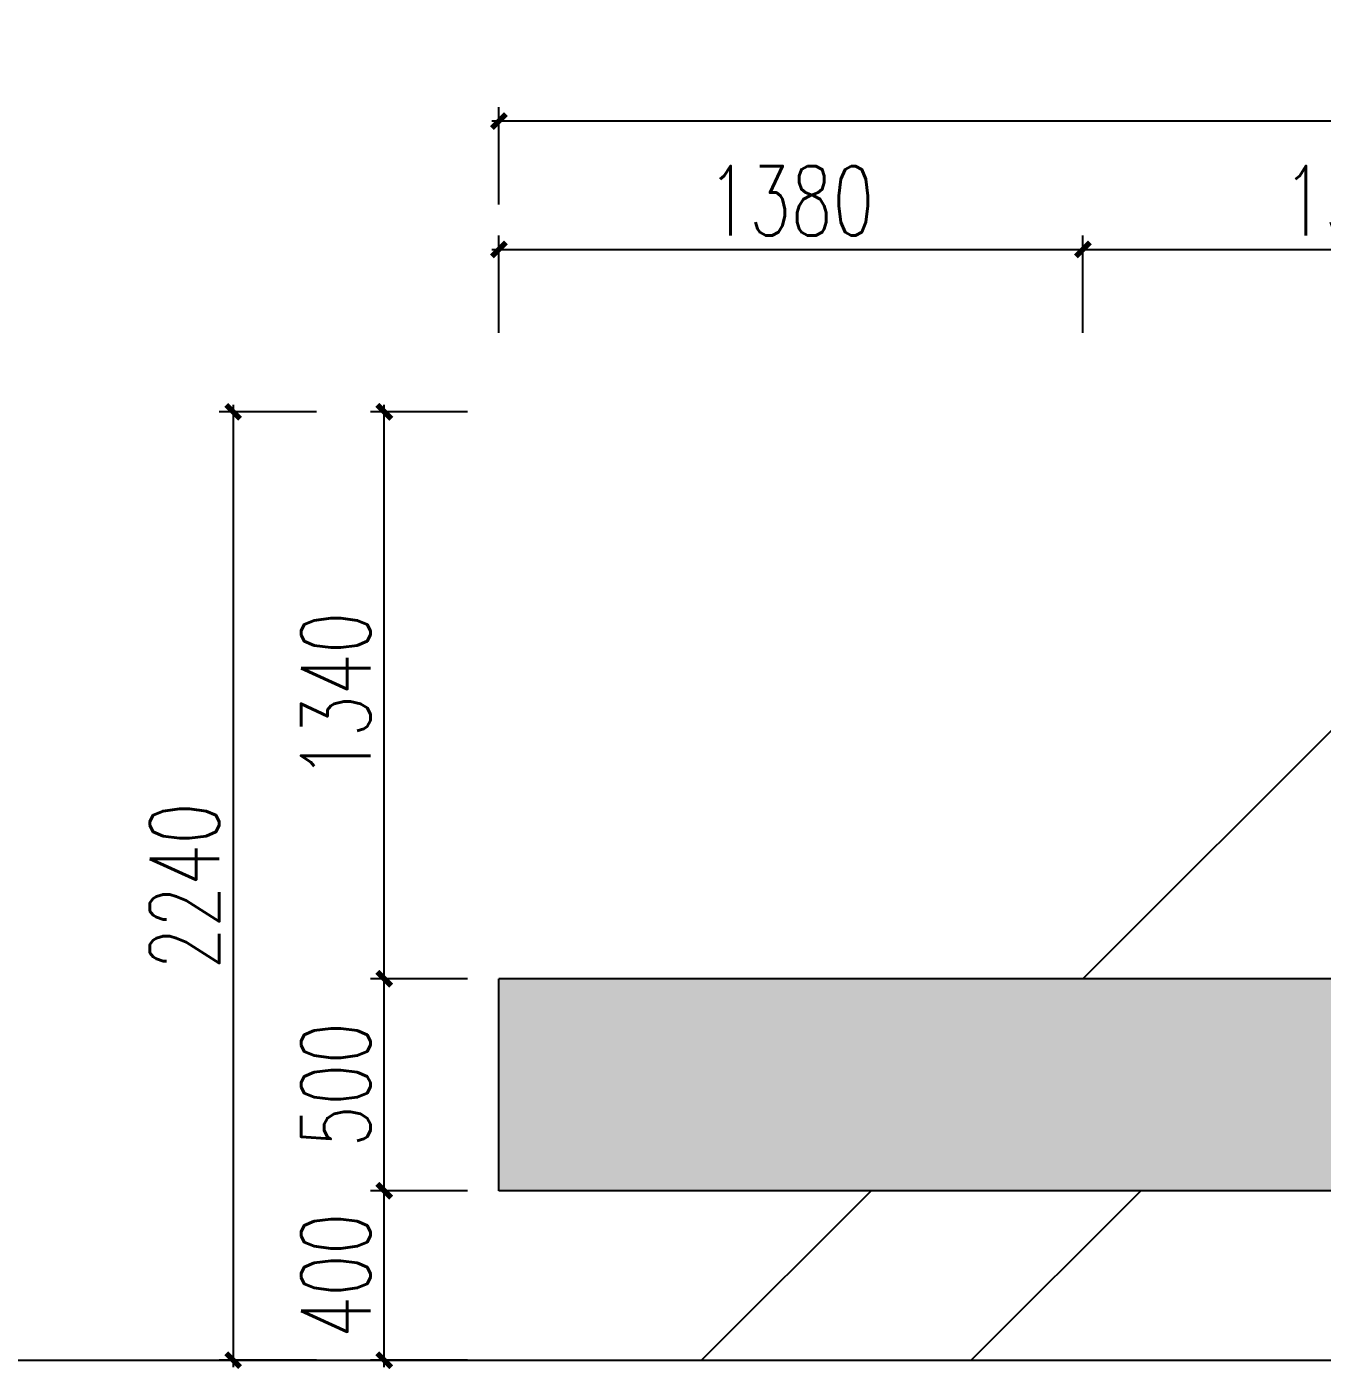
# Model space of a CAD drawing. Header units: millimetres. Extents: x 5625199 to 7433318, y -3316392 to -2552493.
# Drawn here: x 5956601 to 5959658, y -2699749 to -2696582 of the extents above; entities that cross this region are included whole.
import ezdxf

# ---------------------------------------------------------------- set-up
doc = ezdxf.new("R2010")
doc.units = ezdxf.units.MM
doc.header["$PDMODE"] = 35
doc.header["$PDSIZE"] = -10
doc.layers.add('155', color=155, linetype='Continuous')
doc.styles.add('标注-尺寸', font='simplex.shx', dxfattribs={"width": 0.7})
doc.dimstyles.new('MS55', dxfattribs={"dimscale": 0, "dimtxt": 5, "dimasz": 1, "dimexe": 1, "dimexo": 0.8, "dimgap": 1, "dimtad": 1, "dimdec": 0, "dimrnd": 5, "dimdsep": 46, "dimtxsty": '标注-尺寸', "dimblk": 'ARCHTICK', "dimcen": 0, "dimdle": 0.5, "dimclrd": 256, "dimclre": 256, "dimclrt": 50, "dimadec": 0, "dimazin": 0, "dimtfac": 1, "dimtdec": 0, "dimtix": 1, "dimtofl": 0, "dimtmove": 2, "dimatfit": 3, "dimldrblk": 'jt2', "dimfxl": 6, "dimfxlon": 1, "dimtvp": 1, "dimtolj": 1, "dimtzin": 0, "dimarcsym": 0})

# ---------------------------------------------------------------- blocks, each defined once
blk = doc.blocks.new('_ArchTick')
at = {"color": 0, "linetype": 'ByBlock', "const_width": 0.4}
blk.add_lwpolyline([(-0.5, -0.5), (0.5, 0.5)], dxfattribs=at)
blk = doc.blocks.new('*D982')
at = {"layer": '155', "lineweight": -2, "ltscale": 500, "transparency": 16777216}
for p, q in [((5957641.6, -2699328), (5957412.2, -2699328)), ((5957444.9, -2699744.4), (5957444.9, -2699311.7)), ((5957641.6, -2699728), (5957412.2, -2699728))]:
    blk.add_line(p, q, dxfattribs=at)
at = {"layer": 'Defpoints', "color": 0, "transparency": 16777216}
for p in [(5957444.9, -2699328), (5958011.7, -2699328), (5958011.7, -2699728)]:
    blk.add_point(p, dxfattribs=at)
at = {"layer": '155', "linetype": 'ByBlock', "lineweight": -2, "transparency": 16777216, "xscale": 32.7684199026179, "yscale": 32.7684199026179, "zscale": 32.7684199026179}
for p, rotation in [((5957444.9, -2699328), 90), ((5957444.9, -2699728), 270)]:
    blk.add_blockref('_ArchTick', p, dxfattribs=dict(at, rotation=rotation))
at = {"layer": '155', "color": 50, "ltscale": 500, "transparency": 16777216, "insert": (5957330.3, -2699528), "char_height": 163.84, "attachment_point": 5, "rotation": 90, "style": '标注-尺寸'}
blk.add_mtext('\\A1;400', dxfattribs=at)
blk = doc.blocks.new('jt2')
at = {"ltscale": 0.1}
blk.add_line((0, 0), (-1, 0), dxfattribs=at)
at = {"color": 6, "ltscale": 0.1}
blk.add_lwpolyline([(-1.217, 1.261), (-0.717, 1.5), (0.019, 0), (-0.717, -1.5), (-1.217, -1.261), (0, 0), (-1.217, 1.261)], dxfattribs=at)
blk = doc.blocks.new('*D983')
at = {"layer": '155', "lineweight": -2, "ltscale": 500, "transparency": 16777216}
for p, q in [((5957641.6, -2698828), (5957412.2, -2698828)), ((5957444.9, -2699344.4), (5957444.9, -2698811.7)), ((5957641.6, -2699328), (5957412.2, -2699328))]:
    blk.add_line(p, q, dxfattribs=at)
at = {"layer": 'Defpoints', "color": 0, "transparency": 16777216}
for p in [(5957444.9, -2698828), (5958163.2, -2698828), (5958011.7, -2699328)]:
    blk.add_point(p, dxfattribs=at)
at = {"layer": '155', "linetype": 'ByBlock', "lineweight": -2, "transparency": 16777216, "xscale": 32.7684199026179, "yscale": 32.7684199026179, "zscale": 32.7684199026179}
for p, rotation in [((5957444.9, -2698828), 90), ((5957444.9, -2699328), 270)]:
    blk.add_blockref('_ArchTick', p, dxfattribs=dict(at, rotation=rotation))
at = {"layer": '155', "color": 50, "ltscale": 500, "transparency": 16777216, "insert": (5957330.3, -2699078), "char_height": 163.84, "attachment_point": 5, "rotation": 90, "style": '标注-尺寸'}
blk.add_mtext('\\A1;500', dxfattribs=at)
blk = doc.blocks.new('*D984')
at = {"layer": '155', "lineweight": -2, "ltscale": 500, "transparency": 16777216}
for p, q in [((5957641.6, -2697490.3), (5957412.2, -2697490.3)), ((5957444.9, -2698844.4), (5957444.9, -2697474)), ((5957641.6, -2698828), (5957412.2, -2698828))]:
    blk.add_line(p, q, dxfattribs=at)
at = {"layer": 'Defpoints', "color": 0, "transparency": 16777216}
for p in [(5957444.9, -2697490.3), (5960431.4, -2697490.3), (5958163.2, -2698828)]:
    blk.add_point(p, dxfattribs=at)
at = {"layer": '155', "linetype": 'ByBlock', "lineweight": -2, "transparency": 16777216, "xscale": 32.7684199026179, "yscale": 32.7684199026179, "zscale": 32.7684199026179}
for p, rotation in [((5957444.9, -2697490.3), 90), ((5957444.9, -2698828), 270)]:
    blk.add_blockref('_ArchTick', p, dxfattribs=dict(at, rotation=rotation))
at = {"layer": '155', "color": 50, "ltscale": 500, "transparency": 16777216, "insert": (5957330.3, -2698159.2), "char_height": 163.84, "attachment_point": 5, "rotation": 90, "style": '标注-尺寸'}
blk.add_mtext('\\A1;1340', dxfattribs=at)
blk = doc.blocks.new('*D985')
at = {"layer": '155', "lineweight": -2, "ltscale": 500, "transparency": 16777216}
for p, q in [((5957284.9, -2697490.3), (5957055.5, -2697490.3)), ((5957088.3, -2697474), (5957088.3, -2699744.4)), ((5957284.9, -2699728), (5957055.5, -2699728))]:
    blk.add_line(p, q, dxfattribs=at)
at = {"layer": 'Defpoints', "color": 0, "transparency": 16777216}
for p in [(5960431.4, -2697490.3), (5957088.3, -2699728), (5960093.1, -2699728)]:
    blk.add_point(p, dxfattribs=at)
at = {"layer": '155', "linetype": 'ByBlock', "lineweight": -2, "transparency": 16777216, "xscale": 32.7684199026179, "yscale": 32.7684199026179, "zscale": 32.7684199026179}
for p, rotation in [((5957088.3, -2697490.3), 90), ((5957088.3, -2699728), 270)]:
    blk.add_blockref('_ArchTick', p, dxfattribs=dict(at, rotation=rotation))
at = {"layer": '155', "color": 50, "ltscale": 500, "transparency": 16777216, "insert": (5956973.6, -2698609.2), "char_height": 163.84, "attachment_point": 5, "rotation": 90, "style": '标注-尺寸'}
blk.add_mtext('\\A1;2240', dxfattribs=at)
blk = doc.blocks.new('*D986')
at = {"layer": '155', "lineweight": -2, "ltscale": 500, "transparency": 16777216}
for p, q in [((5957715.4, -2697303.6), (5957715.4, -2697074.2)), ((5959093.7, -2697303.6), (5959093.7, -2697074.2)), ((5957699, -2697107), (5959110.1, -2697107))]:
    blk.add_line(p, q, dxfattribs=at)
at = {"layer": 'Defpoints', "color": 0, "transparency": 16777216}
for p in [(5959093.7, -2697107), (5957715.4, -2698828), (5959093.7, -2698828)]:
    blk.add_point(p, dxfattribs=at)
at = {"layer": '155', "linetype": 'ByBlock', "lineweight": -2, "transparency": 16777216, "xscale": 32.7684199026179, "yscale": 32.7684199026179, "zscale": 32.7684199026179, "rotation": 180}
blk.add_blockref('_ArchTick', (5957715.4, -2697107), dxfattribs=at)
at = {"layer": '155', "linetype": 'ByBlock', "lineweight": -2, "transparency": 16777216, "xscale": 32.7684199026179, "yscale": 32.7684199026179, "zscale": 32.7684199026179}
blk.add_blockref('_ArchTick', (5959093.7, -2697107), dxfattribs=at)
at = {"layer": '155', "color": 50, "ltscale": 500, "transparency": 16777216, "insert": (5958404.6, -2696992.3), "char_height": 163.84, "attachment_point": 5, "style": '标注-尺寸'}
blk.add_mtext('\\A1;1380', dxfattribs=at)
blk = doc.blocks.new('*D987')
at = {"layer": '155', "lineweight": -2, "ltscale": 500, "transparency": 16777216}
for p, q in [((5959093.7, -2697303.6), (5959093.7, -2697074.2)), ((5960431.4, -2697303.6), (5960431.4, -2697074.2)), ((5959077.3, -2697107), (5960447.8, -2697107))]:
    blk.add_line(p, q, dxfattribs=at)
at = {"layer": 'Defpoints', "color": 0, "transparency": 16777216}
for p in [(5960431.4, -2697107), (5960431.4, -2697490.3), (5959093.7, -2698828)]:
    blk.add_point(p, dxfattribs=at)
at = {"layer": '155', "linetype": 'ByBlock', "lineweight": -2, "transparency": 16777216, "xscale": 32.7684199026179, "yscale": 32.7684199026179, "zscale": 32.7684199026179, "rotation": 180}
blk.add_blockref('_ArchTick', (5959093.7, -2697107), dxfattribs=at)
at = {"layer": '155', "linetype": 'ByBlock', "lineweight": -2, "transparency": 16777216, "xscale": 32.7684199026179, "yscale": 32.7684199026179, "zscale": 32.7684199026179}
blk.add_blockref('_ArchTick', (5960431.4, -2697107), dxfattribs=at)
at = {"layer": '155', "color": 50, "ltscale": 500, "transparency": 16777216, "insert": (5959762.6, -2696992.3), "char_height": 163.84, "attachment_point": 5, "style": '标注-尺寸'}
blk.add_mtext('\\A1;1340', dxfattribs=at)
blk = doc.blocks.new('*D991')
at = {"layer": '155', "lineweight": -2, "ltscale": 500, "transparency": 16777216}
for p, q in [((5957715.4, -2697000.7), (5957715.4, -2696771.3)), ((5962365.4, -2697000.7), (5962365.4, -2696771.3)), ((5962381.8, -2696804.1), (5957699, -2696804.1))]:
    blk.add_line(p, q, dxfattribs=at)
at = {"layer": 'Defpoints', "color": 0, "transparency": 16777216}
for p in [(5957715.4, -2696804.1), (5957715.4, -2698828), (5962365.4, -2698978)]:
    blk.add_point(p, dxfattribs=at)
at = {"layer": '155', "linetype": 'ByBlock', "lineweight": -2, "transparency": 16777216, "xscale": 32.7684199026179, "yscale": 32.7684199026179, "zscale": 32.7684199026179, "rotation": 180}
blk.add_blockref('_ArchTick', (5957715.4, -2696804.1), dxfattribs=at)
at = {"layer": '155', "linetype": 'ByBlock', "lineweight": -2, "transparency": 16777216, "xscale": 32.7684199026179, "yscale": 32.7684199026179, "zscale": 32.7684199026179}
blk.add_blockref('_ArchTick', (5962365.4, -2696804.1), dxfattribs=at)
at = {"layer": '155', "color": 50, "ltscale": 500, "transparency": 16777216, "insert": (5960040.4, -2696689.4), "char_height": 163.84, "attachment_point": 5, "style": '标注-尺寸'}
blk.add_mtext('\\A1;4650', dxfattribs=at)

msp = doc.modelspace()

# ---------------------------------------------------------------- hatches: boundary and pattern name
at = {"layer": '155', "ltscale": 500}
h = msp.add_hatch(dxfattribs=at)
h.set_pattern_fill('木纹03', color=250, scale=100, angle=45)
h.set_pattern_definition([(45, (273424.04, -417374.4), (4e-14, 282.8427125), [10, -190]), (135, (273431.1, -417268.33), (-282.8427125, 4e-14), [20, -180]), (90, (273416.97, -417310.76), (-141.42, 141.42), [14.14, -42.42, 14.14, -28.28, 99, -85]), (90, (273424.04, -417388.54), (-141.4213562, 141.4213562), [14.142, -28.284, 14.142, -226.2]), (90, (273459.4, -417324.9), (-141.4213562, 141.4213562), [14.142, -268.7007124]), (90, (273480.6, -417317.83), (-141.4213562, 141.4213562), [14.142, -268.7007124]), (90, (273445.25, -417324.9), (-141.4213562, 141.4213562), [14.142, -268.7007124]), (90, (273431.11, -417324.9), (-141.4213562, 141.4213562), [28.284, -254.5587124]), (90, (273360.4, -417183.48), (-141.4213562, 141.4213562), [28.284, -254.5587124]), (90, (273409.9, -417331.97), (-141.4213562, 141.4213562), [56.568, -226.2747124]), (90, (273395.75, -417331.97), (-141.4213562, 141.4213562), [56.568, -226.2747124]), (90, (273445.25, -417197.62), (-141.4213562, 141.4213562), [56.568, -226.2747124]), (90, (273374.54, -417324.9), (-141.4213562, 141.4213562), [42.4264, -240.4163124]), (90, (273325.04, -417331.97), (-141.4213562, 141.4213562), [42.4264, -240.4163124]), (90, (273353.33, -417331.97), (-141.4213562, 141.4213562), [42.4264, -240.4163124]), (90, (273402.82, -417197.62), (-141.4213562, 141.4213562), [70.71068, -212.1320324]), (90, (273381.61, -417204.7), (-141.4213562, 141.4213562), [70.71068, -212.1320324]), (90, (273431.11, -417225.91), (-141.4213562, 141.4213562), [98.994949, -183.847763]), (71.5650512, (273424.04, -417346.12), (141.4213562, 141.4213563), [22.360678, -424.852916]), (71.5650512, (273409.9, -417275.405), (141.4213562, 141.4213563), [22.360678, -424.852916]), (71.5650512, (273416.97, -417296.62), (141.4213562, 141.4213563), [22.360678, -424.852916]), (71.5650512, (273431.11, -417367.33), (141.4213562, 141.4213563), [44.72136, -402.4922354]), (71.5650512, (273395.75, -417275.405), (141.4213562, 141.4213563), [67.082039, -380.131556]), (71.5650512, (273374.54, -417282.48), (141.4213562, 141.4213563), [89.442719, -357.7708764]), (71.5650512, (273353.33, -417289.55), (141.4213562, 141.4213563), [89.442719, -357.7708764]), (71.5650512, (273289.69, -417268.33), (141.4213562, 141.4213563), [89.442719, -357.7708764]), (71.5650512, (273303.83, -417282.48), (141.4213562, 141.4213563), [111.8034, -335.4101954]), (71.5650512, (273325.04, -417289.55), (141.4213562, 141.4213563), [111.8034, -335.4101954]), (108.4349488, (273431.11, -417296.62), (-141.4213562, 141.4213562), [22.360678, -424.852916]), (108.4349488, (273424.04, -417331.97), (-141.4213562, 141.4213562), [22.360678, -424.852916]), (108.4349488, (273424.04, -417374.4), (-141.4213562, 141.4213562), [44.72136, -402.4922354]), (108.4349488, (273445.25, -417310.76), (-141.4213562, 141.4213562), [44.72136, -402.4922354]), (108.4349488, (273416.97, -417395.61), (-141.4213562, 141.4213562), [67.082039, -380.131556]), (108.4349488, (273402.825, -417409.755), (-141.4213562, 141.4213562), [89.442719, -357.7708764]), (108.4349488, (273523.03, -417275.405), (-141.4213562, 141.4213562), [89.442719, -357.7708764]), (108.4349488, (273459.39, -417310.76), (-141.4213562, 141.4213562), [89.442719, -357.7708764]), (108.4349488, (273501.82, -417296.62), (-141.4213562, 141.4213562), [111.8034, -335.4101954]), (108.4349488, (273480.61, -417303.69), (-141.4213562, 141.4213562), [111.8034, -335.4101954])])
h.paths.add_polyline_path([(5962215.41, -2699328.04), (5962215.41, -2698978.04), (5962215.41, -2698828.04), (5960496.31, -2698828.04), (5960142.76, -2698828.04), (5959730.1, -2698828.04), (5959093.71, -2698828.04), (5957715.41, -2698828.04), (5957715.41, -2699328.04), (5958593.71, -2699328.04), (5959230.1, -2699328.04), (5960642.76, -2699328.04), (5960996.31, -2699328.04)])
h.paths.add_polyline_path([(5960496.31, -2698828.04), (5960113.21, -2698444.93), (5959936.43, -2698621.71), (5960142.76, -2698828.04)])
h.paths.add_polyline_path([(5961396.31, -2699728.04), (5960996.31, -2699328.04), (5960642.76, -2699328.04), (5961042.76, -2699728.04)])

# ---------------------------------------------------------------- linework, layer by layer
for p, q in [((5959093.71, -2698828.04), (5960431.4, -2697490.34)), ((5962215.41, -2698828.04), (5957715.41, -2698828.04)), ((5957715.41, -2699328.04), (5957715.41, -2698828.04)), ((5962215.41, -2699328.04), (5957715.41, -2699328.04)), ((5958193.71, -2699728.04), (5958593.71, -2699328.04)), ((5958830.1, -2699728.04), (5959230.1, -2699328.04))]:
    msp.add_line(p, q, dxfattribs=at)
at = {"layer": '155', "color": 7, "ltscale": 500}
msp.add_line((5944480.16, -2699728.04), (6007121.47, -2699728.04), dxfattribs=at)

# ---------------------------------------------------------------- dimensions: what is measured, and where the dimension line sits
at = {"layer": '155', "ltscale": 500}
for base, p1, p2, picture, middle in [((5957715.41, -2696804.06), (5962365.41, -2698978.04), (5957715.41, -2698828.04), '*D991', (5960040.41, -2696689.38)), ((5959093.71, -2697107), (5957715.41, -2698828.04), (5959093.71, -2698828.04), '*D986', (5958404.56, -2696992.31)), ((5960431.4, -2697107), (5959093.71, -2698828.04), (5960431.4, -2697490.34), '*D987', (5959762.55, -2696992.31))]:
    dim = msp.add_linear_dim(base=base, p1=p1, p2=p2, dimstyle='MS55', override={"dimscale": 32.76842, "dimlfac": -1}, dxfattribs=at)
    dim.commit()
    dim.dimension.update_dxf_attribs({"geometry": picture, "text_midpoint": middle})
for base, p1, p2, picture, middle in [((5957088.27, -2699728.04), (5960431.4, -2697490.34), (5960093.15, -2699728.04), '*D985', (5956973.58, -2698609.19)), ((5957444.95, -2697490.34), (5958163.19, -2698828.04), (5960431.4, -2697490.34), '*D984', (5957330.26, -2698159.19)), ((5957444.95, -2698828.04), (5958011.72, -2699328.04), (5958163.19, -2698828.04), '*D983', (5957330.26, -2699078.04)), ((5957444.95, -2699328.04), (5958011.72, -2699728.04), (5958011.72, -2699328.04), '*D982', (5957330.26, -2699528.04))]:
    dim = msp.add_linear_dim(base=base, p1=p1, p2=p2, angle=90, dimstyle='MS55', override={"dimscale": 32.76842, "dimlfac": -1}, dxfattribs=at)
    dim.commit()
    dim.dimension.update_dxf_attribs({"geometry": picture, "text_midpoint": middle})

doc.saveas('drawing.dxf')
